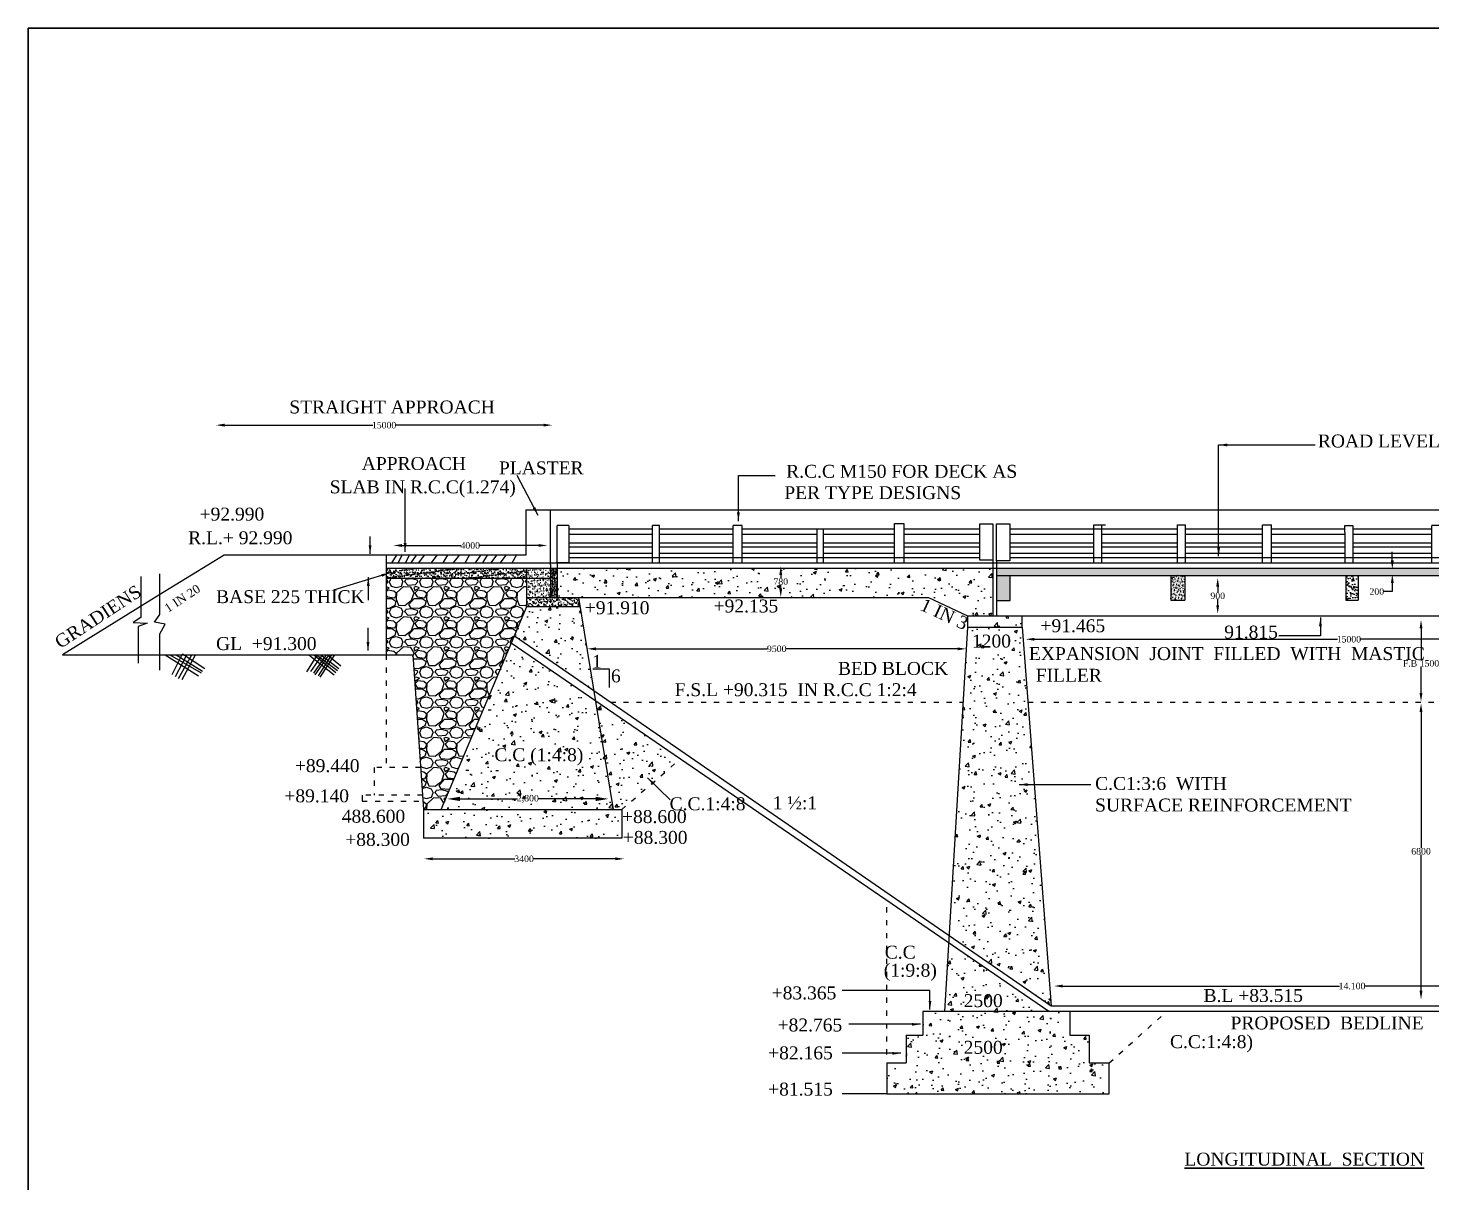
# Model space of a CAD drawing. Header units: millimetres. Extents: x 560 to 86912, y 2765 to 59761.
# Drawn here: x 560 to 33144, y 32950 to 59761 of the extents above; entities that cross this region are included whole.
import ezdxf

# ---------------------------------------------------------------- set-up
doc = ezdxf.new("R2010")
doc.units = ezdxf.units.MM
doc.header["$MEASUREMENT"] = 0
doc.header["$PDMODE"] = 66
doc.header["$PDSIZE"] = 170
doc.linetypes.add('ACAD_ISO03W100', pattern=[30, 12, -18])
for name, color, linetype in [('DIM', 5, 'Continuous'), ('DOT LINE', 3, 'ACAD_ISO03W100'), ('DWG. LINE', 1, 'Continuous'), ('HATCH', 2, 'Continuous'), ('TEXT', 7, 'Continuous')]:
    doc.layers.add(name, color=color, linetype=linetype)
doc.layers.add('TITLE', color=7, linetype='Continuous', lineweight=30)
doc.styles.get("Standard").update_dxf_attribs({"font": 'TIMES.TTF', "height": 150})
doc.dimstyles.get("Standard").update_dxf_attribs({"dimtxt": 150, "dimasz": 200, "dimexe": 0.18, "dimexo": 0.0625, "dimgap": 0.09, "dimtad": 0, "dimtih": 1, "dimtoh": 1, "dimdec": 1, "dimzin": 0, "dimdsep": 46, "dimtxsty": 'Standard', "dimcen": 0.09, "dimse1": 1, "dimse2": 1, "dimclrd": 5, "dimclre": 5, "dimclrt": 4, "dimadec": 0, "dimazin": 0, "dimtfac": 1, "dimtdec": 1, "dimtofl": 0, "dimtmove": 0, "dimatfit": 3, "dimfxl": 1, "dimtolj": 1, "dimtzin": 0, "dimarcsym": 0})
pattern_1 = [(50, (0, 0), (717.26, -62.752), [75, -825]), (355, (0, 0), (-138.751, 752.192), [60, -660]), (100.4514, (59.8, -5.2), (578.509, 689.4395), [63.74, -701.142]), (46.1842, (0, 200), (1067.241, -165.519), [112.5, -1237.5]), (96.6356, (88.9, 186.2), (934.663, 974.118), [95.61, -1051.713]), (351.1842, (0, 200), (934.662, 974.119), [90, -990]), (21, (100, 150), (596.907, -402.619), [75, -825]), (326, (100, 150), (243.315, 725.15), [60, -660]), (71.4514, (149.74, 116.45), (840.223, 322.5305), [63.74, -701.142]), (37.5, (0, 0), (12.1599, 332.8939), [0, -652, 0, -670, 0, -662.5]), (7.5, (0, 0), (263.0695, 394.4117), [0, -382, 0, -637, 0, -252.5]), (327.5, (-223, 0), (533.8224, -22.5549), [0, -250, 0, -780, 0, -1035]), (317.5, (-323, 0), (583.186, 100.105), [0, -325, 0, -518, 0, -735])]
pattern_2 = [(50, (0, 0), (71.72602, -6.275213), [7.5, -82.5]), (355, (0, 0), (-13.87513, 75.21921), [6, -66]), (100.4514, (5.98, -0.52), (57.85094, 68.94395), [6.37402, -70.11421]), (46.1842, (0, 20), (106.7241, -16.5519), [11.25, -123.75]), (96.6356, (8.89, 18.62), (93.46627, 97.41179), [9.56103, -105.1713]), (351.1842, (0, 20), (93.4662, 97.41186), [9, -99]), (21, (10, 15), (59.690705, -40.26189), [7.5, -82.5]), (326, (10, 15), (24.33153, 72.515), [6, -66]), (71.4514, (14.974, 11.645), (84.02226, 32.25305), [6.37402, -70.11421]), (37.5, (0, 0), (1.215986, 33.289385), [0, -65.2, 0, -67, 0, -66.25]), (7.5, (0, 0), (26.306954, 39.441171), [0, -38.2, 0, -63.7, 0, -25.25]), (327.5, (-22.3, 0), (53.382244, -2.255487), [0, -25, 0, -78, 0, -103.5]), (317.5, (-32.3, 0), (58.318617, 10.0105), [0, -32.5, 0, -51.8, 0, -73.5])]

# ---------------------------------------------------------------- blocks, each defined once
blk = doc.blocks.new('*D2')
at = {"layer": 'Defpoints', "color": 0}
for p in [(10286, 41813), (14034, 41865), (14034, 41813)]:
    blk.add_point(p, dxfattribs=at)
at = {"layer": 'DIM', "color": 5, "lineweight": -2}
for p, q in [((10586, 41865), (11917, 41865)), ((13734, 41865), (12403, 41865))]:
    blk.add_line(p, q, dxfattribs=at)
at = {"layer": 'DIM', "color": 5}
for points in [[(10586, 41915), (10586, 41815), (10286, 41865)], [(13734, 41915), (13734, 41815), (14034, 41865)]]:
    blk.add_solid(points, dxfattribs=at)
at = {"layer": 'DIM', "color": 4, "insert": (12160, 41865), "char_height": 150, "attachment_point": 5}
blk.add_mtext('\\A1;2,800', dxfattribs=at)
blk = doc.blocks.new('*D3')
at = {"layer": 'Defpoints', "color": 0}
for p in [(9752, 40505), (14391, 40505), (14391, 40474)]:
    blk.add_point(p, dxfattribs=at)
at = {"layer": 'DIM', "color": 5, "lineweight": -2}
for p, q in [((9952, 40474), (11859, 40474)), ((14191, 40474), (12285, 40474))]:
    blk.add_line(p, q, dxfattribs=at)
at = {"layer": 'DIM', "color": 5}
for points in [[(9952, 40508), (9952, 40441), (9752, 40474)], [(14191, 40508), (14191, 40441), (14391, 40474)]]:
    blk.add_solid(points, dxfattribs=at)
at = {"layer": 'DIM', "color": 4, "insert": (12072, 40474), "char_height": 150, "attachment_point": 5}
blk.add_mtext('\\A1;3400', dxfattribs=at)
blk = doc.blocks.new('*D4')
at = {"layer": 'Defpoints', "color": 0}
for p in [(9039, 47884), (12608, 47884), (12608, 47749)]:
    blk.add_point(p, dxfattribs=at)
at = {"layer": 'DIM', "color": 5, "lineweight": -2}
for p, q in [((9239, 47749), (10608, 47749)), ((12408, 47749), (11039, 47749))]:
    blk.add_line(p, q, dxfattribs=at)
at = {"layer": 'DIM', "color": 5}
for points in [[(9239, 47782), (9239, 47715), (9039, 47749)], [(12408, 47782), (12408, 47715), (12608, 47749)]]:
    blk.add_solid(points, dxfattribs=at)
at = {"layer": 'DIM', "color": 4, "insert": (10823, 47749), "char_height": 150, "attachment_point": 5}
blk.add_mtext('\\A1;4000', dxfattribs=at)
blk = doc.blocks.new('*D5')
at = {"layer": 'Defpoints', "color": 0}
for p in [(12725, 50542), (4921, 50421), (12725, 50421)]:
    blk.add_point(p, dxfattribs=at)
at = {"layer": 'DIM', "color": 5, "lineweight": -2}
for p, q in [((5121, 50542), (8563, 50542)), ((12525, 50542), (9083, 50542))]:
    blk.add_line(p, q, dxfattribs=at)
at = {"layer": 'DIM', "color": 5}
for points in [[(5121, 50576), (5121, 50509), (4921, 50542)], [(12525, 50576), (12525, 50509), (12725, 50542)]]:
    blk.add_solid(points, dxfattribs=at)
at = {"layer": 'DIM', "color": 4, "insert": (8823, 50542), "char_height": 150, "attachment_point": 5}
blk.add_mtext('\\A1;15000', dxfattribs=at)
blk = doc.blocks.new('*D6')
at = {"layer": 'Defpoints', "color": 0}
for p in [(23716, 45706), (38716, 45706), (38716, 45571)]:
    blk.add_point(p, dxfattribs=at)
at = {"layer": 'DIM', "color": 5, "lineweight": -2}
for p, q in [((23916, 45571), (30956, 45571)), ((38516, 45571), (31476, 45571))]:
    blk.add_line(p, q, dxfattribs=at)
at = {"layer": 'DIM', "color": 5}
for points in [[(23916, 45605), (23916, 45538), (23716, 45571)], [(38516, 45605), (38516, 45538), (38716, 45571)]]:
    blk.add_solid(points, dxfattribs=at)
at = {"layer": 'DIM', "color": 4, "insert": (31216, 45571), "char_height": 150, "attachment_point": 5}
blk.add_mtext('\\A1;15000', dxfattribs=at)
blk = doc.blocks.new('*D7')
at = {"layer": 'Defpoints', "color": 0}
for p in [(18034, 47267), (18030, 46552), (18034, 46552)]:
    blk.add_point(p, dxfattribs=at)
at = {"layer": 'DIM', "color": 5, "lineweight": -2}
for p, q in [((18030, 47067), (18030, 46986)), ((18030, 46752), (18030, 46833))]:
    blk.add_line(p, q, dxfattribs=at)
at = {"layer": 'DIM', "color": 5}
for points in [[(17996, 47067), (18063, 47067), (18030, 47267)], [(17996, 46752), (18063, 46752), (18030, 46552)]]:
    blk.add_solid(points, dxfattribs=at)
at = {"layer": 'DIM', "color": 4, "insert": (18030, 46909), "char_height": 150, "attachment_point": 5}
blk.add_mtext('\\A1;780', dxfattribs=at)
blk = doc.blocks.new('*D8')
at = {"layer": 'Defpoints', "color": 0}
for p in [(24372, 37615), (38207, 37615), (38207, 37520)]:
    blk.add_point(p, dxfattribs=at)
at = {"layer": 'DIM', "color": 5, "lineweight": -2}
for p, q in [((24572, 37520), (31002, 37520)), ((38007, 37520), (31577, 37520))]:
    blk.add_line(p, q, dxfattribs=at)
at = {"layer": 'DIM', "color": 5}
for points in [[(24572, 37553), (24572, 37487), (24372, 37520)], [(38007, 37553), (38007, 37487), (38207, 37520)]]:
    blk.add_solid(points, dxfattribs=at)
at = {"layer": 'DIM', "color": 4, "insert": (31289, 37520), "char_height": 150, "attachment_point": 5}
blk.add_mtext('\\A1;14.100', dxfattribs=at)
blk = doc.blocks.new('*D9')
at = {"layer": 'Defpoints', "color": 0}
for p in [(32891, 44083), (32924, 44083), (32924, 37211)]:
    blk.add_point(p, dxfattribs=at)
at = {"layer": 'DIM', "color": 5, "lineweight": -2}
for p, q in [((32891, 43883), (32891, 40723)), ((32891, 37411), (32891, 40571))]:
    blk.add_line(p, q, dxfattribs=at)
at = {"layer": 'DIM', "color": 5}
for points in [[(32857, 43883), (32924, 43883), (32891, 44083)], [(32857, 37411), (32924, 37411), (32891, 37211)]]:
    blk.add_solid(points, dxfattribs=at)
at = {"layer": 'DIM', "color": 4, "insert": (32891, 40647), "char_height": 150, "attachment_point": 5}
blk.add_mtext('\\A1;6800', dxfattribs=at)
blk = doc.blocks.new('*D10')
at = {"layer": 'Defpoints', "color": 0}
for p in [(28112, 46996), (28172, 46996), (28112, 46161)]:
    blk.add_point(p, dxfattribs=at)
at = {"layer": 'DIM', "color": 5, "lineweight": -2}
for p, q in [((28172, 46796), (28172, 46655)), ((28172, 46361), (28172, 46502))]:
    blk.add_line(p, q, dxfattribs=at)
at = {"layer": 'DIM', "color": 5}
for points in [[(28138, 46796), (28205, 46796), (28172, 46996)], [(28138, 46361), (28205, 46361), (28172, 46161)]]:
    blk.add_solid(points, dxfattribs=at)
at = {"layer": 'DIM', "color": 4, "insert": (28172, 46579), "char_height": 150, "attachment_point": 5}
blk.add_mtext('\\A1;900', dxfattribs=at)
blk = doc.blocks.new('*D11')
at = {"layer": 'Defpoints', "color": 0}
for p in [(31897, 47202), (31897, 47078), (32224, 47078)]:
    blk.add_point(p, dxfattribs=at)
at = {"layer": 'DIM', "color": 5, "lineweight": -2}
for p, q in [((32224, 47402), (32224, 47602)), ((32224, 46678), (32024, 46678)), ((32224, 46878), (32224, 46678))]:
    blk.add_line(p, q, dxfattribs=at)
at = {"layer": 'DIM', "color": 5}
for points in [[(32191, 47402), (32258, 47402), (32224, 47202)], [(32191, 46878), (32258, 46878), (32224, 47078)]]:
    blk.add_solid(points, dxfattribs=at)
at = {"layer": 'DIM', "color": 4, "insert": (31864, 46678), "char_height": 150, "attachment_point": 5}
blk.add_mtext('\\A1;200', dxfattribs=at)
blk = doc.blocks.new('*D55')
at = {"layer": 'Defpoints', "color": 0}
for p in [(22333, 45349), (13539, 45243), (22333, 45243)]:
    blk.add_point(p, dxfattribs=at)
at = {"layer": 'DIM', "color": 5, "lineweight": -2}
for p, q in [((13739, 45349), (17723, 45349)), ((22133, 45349), (18149, 45349))]:
    blk.add_line(p, q, dxfattribs=at)
at = {"layer": 'DIM', "color": 5}
for points in [[(13739, 45382), (13739, 45315), (13539, 45349)], [(22133, 45382), (22133, 45315), (22333, 45349)]]:
    blk.add_solid(points, dxfattribs=at)
at = {"layer": 'DIM', "color": 4, "insert": (17936, 45349), "char_height": 150, "attachment_point": 5}
blk.add_mtext('\\A1;9500', dxfattribs=at)

msp = doc.modelspace()

# ---------------------------------------------------------------- hatches: boundary and pattern name
at = {"layer": 'HATCH'}
h = msp.add_hatch(dxfattribs=at)
h.set_pattern_fill('AR-SAND', color=256, scale=100, style=0)
h.paths.add_polyline_path([(12133.44, 47218.07), (8870.13, 47218.07), (8870.13, 46991.7), (12133.44, 46991.7)])
h = msp.add_hatch(dxfattribs=at)
h.set_pattern_fill('AR-SAND', color=256, scale=50, style=0)
h.paths.add_polyline_path([(12133.44, 47218.07), (8870.13, 47218.07), (8870.13, 46991.7), (12133.44, 46991.7)])
h = msp.add_hatch(dxfattribs=at)
h.set_pattern_fill('GRAVEL', color=256, scale=700, style=0)
h.set_pattern_definition([(228.0128, (504, 700), (-5599.99876, -6300.00094), [94.175, -9323.362]), (184.9697, (441, 630), (8400.000736, 699.993915), [161.6076, -15999.1475]), (132.5104, (280, 616), (6999.993503, -7700.00607), [113.952, -11281.222]), (267.2737, (7, 441), (699.997212, 14000.000206), [147.1666, -14569.4906]), (292.8337, (0, 294), (-3500.006934, 8399.997488), [144.3085, -14286.561]), (357.2737, (56, 161), (-14000.000206, 699.997212), [147.1666, -14569.4906]), (37.6942, (203, 154), (-9100.005142, -6999.993284), [194.62, -19267.394]), (72.2553, (357, 273), (4900.007534, 15399.997362), [183.7416, -18190.425]), (121.4296, (413, 448), (-5600.005764, 9099.996526), [147.665, -14618.851]), (175.2364, (336, 574), (7700.00066, -699.99407), [168.582, -8260.534]), (222.3974, (168, 588), (-8400.005146, -7699.994457), [218.0136, -21583.3625]), (138.8141, (700, 434), (-4900.00206, 4199.99812), [74.411, -7366.691]), (171.4692, (644, 483), (9099.9988, -1400.005537), [141.566, -14015.058]), (225, (504, 504), (-8e-14, -700), [98.995, -890.954]), (203.1986, (455, 588), (3499.99981, 1400.00093), [53.311, -5277.7305]), (291.8014, (406, 567), (-699.99994, 2100.0002), [75.392, -3694.223]), (30.9638, (434, 497), (2099.99862, 1400.00174), [122.45, -3959.216]), (161.5651, (539, 560), (1400.0003, -699.9989), [88.544, -2125.051]), (16.3895, (0, 567), (7000.00154, 2099.994897), [124.04, -12279.9915]), (70.3462, (119, 602), (-2799.996673, -7700.001495), [104.063, -10302.186]), (293.1986, (539, 700), (-1400.00093, 3499.99981), [106.6205, -5224.421]), (343.6105, (581, 602), (-7000.00154, 2099.994897), [124.04, -12279.9915]), (339.444, (0, 133), (-3500.00129, 1399.9972), [119.616, -5861.187]), (294.7751, (112, 91), (-3499.994532, 7700.002395), [100.225, -9922.25]), (66.8014, (546, 0), (1400.00093, 3499.99981), [106.6205, -5224.421]), (17.354, (588, 98), (-9100.001413, -2799.99615), [117.342, -11616.797]), (69.444, (203, 0), (-1399.9972, -3500.00129), [59.808, -5920.995]), (101.3099, (504, 0), (-699.99834, 2800.00053), [35.693, -3533.62]), (165.9638, (497, 35), (2100.0004, -699.99864), [144.3085, -2741.865]), (186.009, (357, 70), (6999.999826, 699.999522), [133.735, -13239.746]), (303.6901, (434, 434), (-700.0009, 1399.9997), [100.955, -2422.93]), (353.1572, (490, 350), (11899.999556, -1400.005599), [176.256, -17449.294]), (60.9454, (665, 329), (-2800.00002, -4900.00027), [72.069, -7134.872]), (90, (700, 392), (-700, 700), [42, -658]), (120.2564, (343, 91), (2799.99642, -4900.00172), [97.247, -9627.464]), (48.0128, (294, 175), (5599.99876, 6300.00094), [188.35, -9229.186]), (0, (420, 315), (700, 700), [182, -518]), (325.3048, (602, 315), (-6999.99598, 4900.006027), [110.68, -10957.292]), (254.0546, (693, 252), (-699.99992, -2800.00009), [101.921, -4994.156]), (207.646, (665, 154), (-13299.997065, -7000.0054), [165.9455, -16428.632]), (175.4261, (518, 77), (-9100.000391, 699.996361), [175.559, -17380.352])])
h.paths.add_polyline_path([(12133.44, 46332.06), (12133.44, 46991.7), (8870.13, 46991.7), (8870.13, 45212.07), (8936.49, 45212.07), (9486.51, 45212.07), (9741.64, 41619.63), (10150.8, 41619.63)])
h = msp.add_hatch(dxfattribs=at)
h.set_pattern_fill('AR-SAND', color=256, scale=50, style=0)
h.paths.add_polyline_path([(12686.06, 47218.07), (12133.44, 47218.07), (12133.44, 46991.7), (12686.06, 46991.7)])
h.paths.add_polyline_path([(12686.06, 46991.7), (12133.44, 46991.7), (12133.44, 46538.34), (12686.06, 46538.34)])
h = msp.add_hatch(dxfattribs=at)
h.set_pattern_fill('AR-CONC', color=256, scale=100, style=0)
h.paths.add_polyline_path([(12838.02, 47219.58), (12686.06, 47219.58), (12686.06, 46538.34), (12838.02, 46538.34)])
h = msp.add_hatch(dxfattribs=at)
h.set_pattern_fill('AR-CONC', color=256, scale=10, style=0)
h.set_pattern_definition(pattern_2)
h.paths.add_polyline_path([(12838.02, 47219.58), (12686.06, 47219.58), (12686.06, 46538.34), (12838.02, 46538.34)])
h = msp.add_hatch(dxfattribs=at)
h.set_pattern_fill('AR-CONC', color=256, scale=100, style=0)
h.set_pattern_definition(pattern_1)
h.paths.add_polyline_path([(22951.64, 47219.58), (12838.02, 47219.58), (12838.02, 46538.34), (21462.93, 46538.34), (22365.74, 46113.48), (22951.64, 46113.48)])
h = msp.add_hatch(dxfattribs=at)
h.set_pattern_fill('AR-SAND', color=256, scale=50, style=0)
h.paths.add_polyline_path([(39308.99, 47219.58), (23037.82, 47219.58), (23037.82, 47054.05), (38982.59, 47054.05), (38982.59, 46478.07), (39308.99, 46478.07)])
h.paths.add_polyline_path([(23358.14, 47054.05), (23037.82, 47054.05), (23037.82, 46469.52), (23358.14, 46469.52)])
h = msp.add_hatch(dxfattribs=at)
h.set_pattern_fill('AR-CONC', color=256, scale=10, style=0)
h.set_pattern_definition(pattern_2)
h.paths.add_polyline_path([(27406.43, 47054.05), (27086.44, 47054.05), (27086.44, 46478.07), (27406.43, 46478.07)])
h = msp.add_hatch(dxfattribs=at)
h.set_pattern_fill('AR-SAND', color=256, scale=100, style=0)
h.paths.add_polyline_path([(31428.76, 47054.05), (31146.64, 47054.05), (31146.64, 46478.07), (31428.76, 46478.07)])
h = msp.add_hatch(dxfattribs=at)
h.set_pattern_fill('AR-SAND', color=256, scale=90, style=0)
h.paths.add_polyline_path([(31428.76, 47054.05), (31146.64, 47054.05), (31146.64, 46478.07), (31428.76, 46478.07)])
h = msp.add_hatch(dxfattribs=at)
h.set_pattern_fill('AR-CONC', color=256, scale=100, style=0)
h.paths.add_polyline_path([(13366.79, 46332.06), (12838.02, 46332.06), (12133.44, 46332.06), (11846.85, 45650.87), (13687.57, 44382.22)])
h = msp.add_hatch(dxfattribs=at)
h.set_pattern_fill('AR-SAND', color=256, scale=50, style=0)
h.paths.add_polyline_path([(13332.85, 46538.34), (12133.44, 46538.34), (12133.44, 46332.06), (12838.02, 46332.06), (13366.79, 46332.06)])
h = msp.add_hatch(dxfattribs=at)
h.set_pattern_fill('AR-CONC', color=256, scale=100, style=0)
h.set_pattern_definition(pattern_1)
h.paths.add_polyline_path([(23631.98, 46113.48), (22365.74, 46113.48), (22365.74, 45855.94), (23631.98, 45855.94)])
h.paths.add_polyline_path([(23631.98, 45855.94), (22365.74, 45855.94), (21938.38, 38695.66), (24308.42, 37062.2)])
h = msp.add_hatch(dxfattribs=at)
h.set_pattern_fill('AR-CONC', color=256, scale=100, style=0)
h.paths.add_polyline_path([(13727.52, 44139.36), (11774.02, 45477.77), (10150.8, 41619.63), (14142.05, 41619.63)])
h.paths.add_polyline_path([(14338.53, 41619.63), (10150.8, 41619.63), (9741.64, 41619.63), (9741.64, 40950.29), (14338.53, 40950.29)])
h = msp.add_hatch(dxfattribs=at)
h.set_pattern_fill('AR-CONC', color=256, scale=100, style=0)
h.paths.add_polyline_path([(15697.74, 42789.49), (13727.52, 44139.36), (14142.05, 41619.63), (14338.53, 41619.63)])
h = msp.add_hatch(dxfattribs=at)
h.set_pattern_fill('AR-CONC', color=256, scale=100, style=0)
h.paths.add_polyline_path([(21927.95, 38520.96), (21832.97, 36929.65), (24250.56, 36929.65)])
h.paths.add_polyline_path([(25190.06, 36382), (24739.31, 36382), (24739.31, 36929.65), (21329.37, 36929.65), (21329.37, 36382), (20939.57, 36382), (20939.57, 35737.31), (20491.82, 35737.31), (20491.82, 35019.13), (25653.56, 35019.13), (25653.56, 35737.31), (25190.06, 35737.31)])
at = {"layer": 'TEXT'}
h = msp.add_hatch(dxfattribs=at)
h.set_pattern_fill('AR-CONC', color=256, scale=100, style=0)
h.set_pattern_definition(pattern_1)
h.paths.add_polyline_path([(27406.43, 47054.05), (27086.44, 47054.05), (27086.44, 46478.07), (27406.43, 46478.07)])

# ---------------------------------------------------------------- linework, layer by layer
at = {"layer": 'DIM', "color": 5}
for p, q in [((32890.64, 45823.57), (32890.64, 45087.53)), ((32890.64, 44198.29), (32890.64, 44934.32))]:
    msp.add_line(p, q, dxfattribs=at)
for points in [[(32857.3, 45823.57), (32923.97, 45823.57), (32890.64, 46023.57)], [(32857.3, 44323.03), (32923.97, 44323.03), (32890.64, 44123.03)]]:
    msp.add_solid(points, dxfattribs=at)
at = {"layer": 'DOT LINE', "ltscale": 10}
for p, q in [((8870.13, 45212.07), (8870.13, 42591.59)), ((14079.38, 44112.18), (22261.66, 44112.18)), ((23766.11, 44112.18), (38714.66, 44112.18)), ((14338.53, 41619.63), (15697.74, 42789.49)), ((9672.61, 42591.59), (8595.84, 42591.59)), ((8595.84, 42591.59), (8595.84, 41949.45)), ((9718.21, 41949.45), (8312.58, 41949.45)), ((8312.58, 41808.81), (9728.2, 41808.81)), ((20490.83, 35931.25), (20490.83, 39505.58)), ((25653.56, 35737.31), (26987.7, 36929.65))]:
    msp.add_line(p, q, dxfattribs=at)
at = {"layer": 'DWG. LINE'}
for p, q in [((12113.33, 48576.14), (50283.34, 48576.14)), ((12113.33, 48576.14), (12113.33, 47527.32)), ((12686.06, 47303.34), (12686.06, 48576.14)), ((25299.68, 48137.92), (25299.68, 48224.42)), ((25299.68, 48224.42), (25567.63, 48224.42)), ((25482.42, 48137.92), (25482.42, 48224.42)), ((27238.27, 47347.32), (27238.27, 48224.42)), ((27238.27, 48224.42), (27427.43, 48224.42)), ((27427.43, 47347.32), (27427.43, 48224.42)), ((29208.75, 47347.32), (29208.75, 48224.42)), ((29208.75, 48224.42), (29417.14, 48224.42)), ((29417.14, 47347.32), (29417.14, 48224.42)), ((13112.42, 48213.94), (12838.02, 48213.94)), ((13112.42, 48137.92), (15056.03, 48137.92)), ((15056.03, 48004.07), (13112.42, 48004.07)), ((15056.03, 47347.32), (15056.03, 48213.94)), ((15216.91, 48213.94), (15056.03, 48213.94)), ((15216.91, 47347.32), (15216.91, 48213.94)), ((15216.91, 48137.92), (16929.09, 48137.92)), ((16929.09, 48004.07), (15216.91, 48004.07)), ((16929.09, 47347.32), (16929.09, 48213.94)), ((17135.93, 48213.94), (16929.09, 48213.94)), ((17135.93, 47347.32), (17135.93, 48213.94)), ((17135.93, 48137.92), (20670.64, 48137.92)), ((18875.54, 48004.07), (17135.93, 48004.07)), ((18875.54, 47347.32), (18875.54, 48137.92)), ((19024.92, 47347.32), (19024.92, 48137.92)), ((20670.64, 48004.07), (19024.92, 48004.07)), ((20883.23, 48137.92), (22652.87, 48137.92)), ((22652.87, 48004.07), (20883.23, 48004.07)), ((23037.82, 48004.07), (23032.58, 48004.07)), ((23348.08, 48137.92), (27238.27, 48137.92)), ((25299.68, 48004.07), (23348.08, 48004.07)), ((25299.68, 47347.32), (25299.68, 48137.92)), ((25482.42, 47347.32), (25482.42, 48137.92)), ((27238.27, 48004.07), (25482.42, 48004.07)), ((27427.43, 48137.92), (29208.75, 48137.92)), ((29208.75, 48004.07), (27427.43, 48004.07)), ((29417.14, 48137.92), (31122.86, 48137.92)), ((31122.86, 48004.07), (29417.14, 48004.07)), ((31122.86, 48050.86), (31122.86, 48213.94)), ((31122.86, 48213.94), (31308.46, 48213.94)), ((31122.86, 48050.86), (31122.86, 47347.32)), ((31308.46, 48213.94), (31308.46, 48032.56)), ((31308.46, 48137.92), (33143.28, 48137.92)), ((31308.46, 48032.56), (31308.46, 47347.32)), ((33143.28, 48004.07), (31308.46, 48004.07)), ((33143.28, 47347.32), (33143.28, 48213.94)), ((33332.71, 48213.94), (33143.28, 48213.94)), ((13112.42, 47811.36), (15056.03, 47811.36)), ((15056.03, 47707.33), (13112.42, 47707.33)), ((15216.91, 47811.36), (16929.09, 47811.36)), ((16929.09, 47707.33), (15216.91, 47707.33)), ((17135.93, 47811.36), (18875.54, 47811.36)), ((18875.54, 47707.33), (17135.93, 47707.33)), ((19024.92, 47811.36), (20670.64, 47811.36)), ((20670.64, 47707.33), (19024.92, 47707.33)), ((20883.23, 47811.36), (22652.87, 47811.36)), ((22652.87, 47707.33), (20883.23, 47707.33)), ((23348.08, 47811.36), (25299.68, 47811.36)), ((25299.68, 47707.33), (23348.08, 47707.33)), ((25482.42, 47811.36), (27238.27, 47811.36)), ((27238.27, 47707.33), (25482.42, 47707.33)), ((27427.43, 47811.36), (29208.75, 47811.36)), ((29208.75, 47707.33), (27427.43, 47707.33)), ((29417.14, 47811.36), (31122.86, 47811.36)), ((31122.86, 47707.33), (29417.14, 47707.33)), ((31308.46, 47811.36), (33143.28, 47811.36)), ((33143.28, 47707.33), (31308.46, 47707.33)), ((5111.7, 47527.32), (3596.82, 46597.87)), ((11924.8, 47527.32), (5111.7, 47527.32)), ((8870.13, 47527.32), (8870.13, 46991.7)), ((8870.13, 47347.32), (50283.34, 47347.32)), ((9001.86, 47347.32), (9121.97, 47527.32)), ((9153.44, 47347.32), (9239.92, 47527.32)), ((9322.5, 47347.32), (9416.38, 47527.32)), ((9453.52, 47347.32), (9578.43, 47527.32)), ((9630.64, 47347.32), (9760.13, 47527.32)), ((9926.71, 47347.32), (10055.4, 47527.32)), ((10196.63, 47347.32), (10303.65, 47527.32)), ((10434.87, 47347.32), (10572.22, 47527.32)), ((10708.13, 47347.32), (10806.57, 47527.32)), ((10945.75, 47347.32), (11065.28, 47527.32)), ((11117.75, 47347.32), (11224.3, 47527.32)), ((11310.3, 47347.32), (11438.75, 47527.32)), ((11522.84, 47347.32), (11653.5, 47527.32)), ((11794.5, 47347.32), (11899.17, 47527.32)), ((12113.33, 47527.32), (11924.8, 47527.32)), ((12686.06, 47303.34), (12686.06, 46538.34)), ((12838.02, 47347.78), (12838.02, 46538.34)), ((13112.42, 47567.28), (15056.03, 47567.28)), ((20883.23, 47463.25), (13112.42, 47463.25)), ((15216.91, 47567.28), (16929.09, 47567.28)), ((17135.93, 47567.28), (18875.54, 47567.28)), ((19024.92, 47567.28), (20670.64, 47567.28)), ((20883.23, 47567.28), (22652.87, 47567.28)), ((22652.87, 47463.25), (20883.23, 47463.25)), ((22951.64, 47410.05), (22951.64, 46113.48)), ((23037.82, 47392.83), (23037.82, 46113.48)), ((23348.08, 47567.28), (25299.68, 47567.28)), ((27238.27, 47463.25), (23348.08, 47463.25)), ((27427.43, 47463.25), (25299.68, 47463.25)), ((25482.42, 47567.28), (27238.27, 47567.28)), ((27427.43, 47567.28), (29208.75, 47567.28)), ((29417.14, 47463.25), (27427.43, 47463.25)), ((29417.14, 47567.28), (31122.86, 47567.28)), ((31308.46, 47463.25), (29417.14, 47463.25)), ((31308.46, 47567.28), (33143.28, 47567.28)), ((33332.71, 47463.25), (31308.46, 47463.25)), ((3174.35, 47031.13), (3174.35, 46077.81)), ((3618.52, 46143.55), (3618.52, 47092.76)), ((8870.13, 47219.58), (50283.34, 47219.58)), ((8870.13, 47218.07), (12686.06, 47218.07)), ((8870.13, 46991.7), (12686.06, 46991.7)), ((8870.13, 46991.7), (8870.13, 45212.07)), ((12133.44, 46332.06), (12133.44, 47218.07)), ((23037.82, 47054.05), (38982.59, 47054.05)), ((23358.14, 46469.52), (23358.14, 47054.05)), ((27086.44, 47054.05), (27086.44, 46478.07)), ((27406.43, 47054.05), (27406.43, 46478.07)), ((31146.64, 47054.05), (31146.64, 46478.07)), ((31428.76, 47054.05), (31428.76, 46478.07)), ((3596.82, 46597.87), (1362.87, 45212.07)), ((10150.8, 41619.63), (12133.44, 46332.06)), ((12133.44, 46538.34), (21462.93, 46538.34)), ((12133.44, 46332.06), (12838.02, 46332.06)), ((12838.02, 46332.06), (13366.79, 46332.06)), ((13332.85, 46538.34), (14142.05, 41619.63)), ((21462.93, 46538.34), (22365.74, 46113.48)), ((23037.82, 46469.52), (23358.14, 46469.52)), ((27086.44, 46478.07), (27406.43, 46478.07)), ((31146.64, 46478.07), (31428.76, 46478.07)), ((3174.35, 46077.81), (2997.5, 45962.75)), ((2997.5, 45962.75), (3326.52, 45942.2)), ((3491.03, 45966.86), (3618.52, 46143.55)), ((3741.91, 45921.66), (3491.03, 45966.86)), ((22365.74, 46113.48), (39439.64, 46113.48)), ((22365.74, 46113.48), (22365.74, 45855.94)), ((23631.98, 45855.94), (23631.98, 46113.48)), ((3326.52, 45942.2), (3112.66, 45864.13)), ((3112.66, 45864.13), (3112.66, 45019.9)), ((3616.2, 45699.76), (3741.91, 45921.66)), ((3616.2, 44856.77), (3616.2, 45699.76)), ((11846.85, 45650.87), (24308.42, 37062.2)), ((22365.74, 45855.94), (21832.97, 36929.65)), ((22365.74, 45855.94), (23631.98, 45855.94)), ((23631.98, 45855.94), (24308.42, 37062.2)), ((24250.56, 36929.65), (11774.02, 45477.77)), ((1362.87, 45212.07), (8936.49, 45212.07)), ((8936.49, 45212.07), (9486.51, 45212.07)), ((9486.51, 45212.07), (9741.64, 41619.63)), ((13668.47, 44886.36), (14049.7, 44886.36)), ((14049.7, 44886.36), (14049.7, 44450.84)), ((8312.58, 41949.45), (8312.58, 41808.81)), ((9741.64, 41619.63), (10150.8, 41619.63)), ((9741.64, 41619.63), (9741.64, 40950.29)), ((10150.8, 41619.63), (14338.53, 41619.63)), ((14338.53, 41619.63), (14338.53, 40950.29)), ((14338.53, 40950.29), (9741.64, 40950.29)), ((37849.69, 36929.65), (21329.37, 36929.65)), ((21329.37, 36929.65), (21329.37, 36382)), ((24308.42, 37062.2), (38332.76, 37062.2)), ((24739.31, 36929.65), (24739.31, 36382)), ((20939.57, 36382), (21329.37, 36382)), ((20939.57, 36382), (20939.57, 35737.31)), ((24739.31, 36382), (25190.06, 36382)), ((25190.06, 36382), (25190.06, 35737.31)), ((20491.82, 35737.31), (20939.57, 35737.31)), ((20491.82, 35737.31), (20491.82, 35019.13)), ((25190.06, 35737.31), (25653.56, 35737.31)), ((25653.56, 35019.13), (25653.56, 35737.31)), ((20491.82, 35019.13), (19452.85, 35019.13)), ((20491.82, 35019.13), (25653.56, 35019.13))]:
    msp.add_line(p, q, dxfattribs=at)
for points in [[(20670.64, 47347.32), (20670.64, 48259.64), (20883.23, 48259.64), (20883.23, 47347.32)], [(13112.42, 48213.94), (13112.42, 47347.78), (12838.02, 47347.78), (12838.02, 48213.94)]]:
    msp.add_lwpolyline(points, dxfattribs=at)
for points in [[(22652.87, 48253.9), (22951.64, 48253.9), (22951.64, 47410.05), (22652.87, 47410.05)], [(23037.82, 48248.16), (23348.08, 48248.16), (23348.08, 47392.83), (23037.82, 47392.83)]]:
    msp.add_lwpolyline(points, close=True, dxfattribs=at)
at = {"layer": 'HATCH'}
for p, q in [((3739.63, 45212.07), (4516.32, 44722.29)), ((3849.47, 45212.07), (4575.67, 44790.7)), ((3902.01, 44757.08), (4141.24, 45229.55)), ((3981.76, 44708.39), (4247.68, 45212.07)), ((3994.42, 45212.07), (4611.99, 44832.58)), ((4052.65, 44659.7), (4364.6, 45212.07)), ((4136.83, 44637.57), (4444.27, 45212.07)), ((4141.24, 45229.55), (4661.92, 44890.14)), ((7027.29, 44814.55), (7280.69, 45212.07)), ((7075.92, 45212.07), (7666.62, 44746.02)), ((7120.34, 44823.41), (7391.17, 45212.07)), ((7188.84, 45212.07), (7703.63, 44796.38)), ((7191.22, 44787.99), (7489.63, 45212.07)), ((7227.11, 44748.64), (7548.84, 45212.07)), ((7250.96, 45212.07), (7739.14, 44844.69)), ((7297.56, 44726.02), (7612.34, 45212.07)), ((7338.05, 44689.4), (7680.1, 45212.07)), ((7354.29, 45212.07), (7775.78, 44894.55)), ((7511.45, 45212.07), (7817.84, 44951.78))]:
    msp.add_line(p, q, dxfattribs=at)
at = {"layer": 'TITLE'}
for p, q in [((560.05, 59760.79), (86862.12, 59760.79)), ((560.05, 2764.56), (560.05, 59760.79))]:
    msp.add_line(p, q, dxfattribs=at)

# ---------------------------------------------------------------- texts
at = {"layer": 'DIM', "color": 4, "insert": (32890.64, 45010.93), "char_height": 150, "attachment_point": 5}
msp.add_mtext('\\A1;F.B 1500', dxfattribs=at)
at = {"layer": 'TEXT'}
for s, p in [('STRAIGHT APPROACH', (6623.11, 50814.12)), (' ROAD LEVEL +92.990', (30383.3, 50024.55)), (' APPROACH', (8191.97, 49501.59)), (' PLASTER', (11376.31, 49400.05)), (' R.C.C M150 FOR DECK AS', (18042.2, 49320.42)), (' SLAB IN R.C.C(1.274)', (7447.93, 48959.33)), (' PER TYPE DESIGNS', (17999.05, 48824.66)), (' +92.990', (4427.34, 48327.06)), (' R.L.+ 92.990', (4161.89, 47777.61)), (' BASE 225 THICK', (4810.18, 46410.19)), (' +91.910', (13368.12, 46153.07)), (' +92.135', (16357.36, 46193.16)), ('+91.465', (24058.06, 45735.37)), (' GL  +91.300', (4810.18, 45320.37)), ('1200', (22467.53, 45379.12)), ('91.815', (28322.82, 45588.65)), ('EXPANSION  JOINT  FILLED  WITH  MASTIC', (23790.89, 45088.82)), ('1', (13651.29, 44908.76)), ('BED BLOCK', (19358.11, 44744.61)), ('6', (14089.35, 44570.99)), ('FILLER', (23948.3, 44584.85)), ('F.S.L +90.315  IN R.C.C 1:2:4', (15567.05, 44250.53)), ('C.C (1:4:8)', (11383.44, 42739.86)), (' +89.440', (6639.46, 42486.44)), ('C.C1:3:6  WITH', (25326.07, 42073.55)), (' +89.140', (6394.22, 41786.03)), (' C.C.1:4:8', (15337.25, 41602.29)), ('1 ½:1', (17842.58, 41624.68)), ('SURFACE REINFORCEMENT', (25326.07, 41572.84)), (' 488.600', (7727.64, 41312.76)), (' +88.600', (14231.44, 41304.49)), (' +88.300', (7807.36, 40774.43)), (' +88.300', (14250.85, 40821.25)), ('C.C', (20444.04, 38156.34)), ('(1:9:8)', (20420.07, 37737.16)), ('+83.365', (17818.87, 37210.93)), ('2500', (22275.86, 37030.54)), ('B.L +83.515', (27843.2, 37150.86)), ('+82.765', (17955.89, 36466.34)), ('PROPOSED  BEDLINE', (28468.75, 36513.1)), ('2500', (22275.86, 35947.99)), ('C.C:1:4:8)', (27064.45, 36079.43)), ('+82.165', (17736.96, 35818.55)), ('+81.515', (17736.96, 34977.76))]:
    msp.add_text(s, height=300, dxfattribs=at).set_placement(p)
for s, height, rotation, p in [('GRADIENS', 300, 33.299336, (1306.92, 45342.21)), ('1 IN 20', 200, 33.299336, (3808.66, 46184.74)), ('1 IN 3', 300, 335.233589, (21236.8, 46263.7))]:
    msp.add_text(s, height=height, rotation=rotation, dxfattribs=at).set_placement(p)
at = {"layer": 'TITLE'}
msp.add_text('%%ULONGITUDINAL  SECTION', height=300, dxfattribs=at).set_placement((27398.32, 33351.66))

# ---------------------------------------------------------------- dimensions: what is measured, and where the dimension line sits
at = {"layer": 'DIM'}
for p1, p2, distance, text, picture, middle in [((4920.64, 50421.39), (12725.24, 50421.39), 121, '15000', '*D5', (8822.94, 50542.39)), ((9038.87, 47883.93), (12608.01, 47883.93), -135.42, '4000', '*D4', (10823.44, 47748.51)), ((31896.59, 47201.55), (31896.59, 47078.06), 327.68, '200', '*D11', (31864.39, 46678.06)), ((18033.76, 47266.92), (18033.76, 46552.04), -4.11, '780', '*D7', (18029.65, 46909.48)), ((28112.49, 46161.49), (28112.49, 46995.68), -59.17, '900', '*D10', (28171.66, 46578.58)), ((23716.02, 45705.58), (38716.02, 45705.58), -134.19, '15000', '*D6', (31216.02, 45571.39)), ((32924.3, 37211.18), (32924.3, 44083.03), 33.66, '6800', '*D9', (32890.64, 40647.11)), ((9752.16, 40504.96), (14391.22, 40504.96), -30.49, '3400', '*D3', (12071.69, 40474.47)), ((24371.58, 37614.56), (38206.86, 37614.56), -94.55, '14.100', '*D8', (31289.22, 37520))]:
    dim = msp.add_aligned_dim(p1=p1, p2=p2, distance=distance, text=text, dimstyle='Standard', dxfattribs=at)
    dim.commit()
    dim.dimension.update_dxf_attribs({"geometry": picture, "text_midpoint": middle})
dim = msp.add_linear_dim(base=(22332.95, 45348.62), p1=(13539.41, 45243.19), p2=(22332.95, 45243.19), text='9500', dimstyle='Standard', dxfattribs=at)
dim.commit()
dim.dimension.update_dxf_attribs({"geometry": '*D55', "text_midpoint": (17936.18, 45348.62)})
dim = msp.add_aligned_dim(p1=(10286.47, 41813.37), p2=(14033.98, 41813.37), distance=51.93, text='2,800', dimstyle='Standard', override={"dimasz": 300}, dxfattribs=at)
dim.commit()
dim.dimension.update_dxf_attribs({"geometry": '*D2', "text_midpoint": (12160.22, 41865.31)})

# ---------------------------------------------------------------- leaders
for points in [[(28192.5, 47499.61), (28192.5, 49852.45), (28192.5, 50082.78)], [(28192.5, 50082.78), (28472.93, 50082.78), (30430.2, 50082.78)], [(12396.7, 48448.03), (11912.03, 49375.7)], [(17046.96, 48314.98), (17046.96, 49373.75), (17901.08, 49373.75)], [(9311.32, 47604.94), (9311.32, 49075.23)], [(8498.26, 47553.93), (8498.26, 47956.63)], [(8960.45, 47111.42), (7651.03, 46709.37)], [(8456.45, 47010.71), (8456.45, 46475.21)], [(30555.92, 46074.91), (30555.92, 45654.65), (29591.36, 45654.65)], [(8450.01, 45306.63), (8450.01, 45836.72)], [(14934.96, 42355.17), (15463.4, 41845.71)], [(23560.45, 42197.87), (25229.97, 42197.87)], [(21493.54, 36976.85), (21493.54, 37417.65), (19453.7, 37417.65)], [(21273.62, 36631.69), (19612.04, 36631.69)], [(20818.52, 35959.24), (19454.43, 35959.24)]]:
    msp.add_leader(points, dimstyle='Standard', override={"dimgap": 0.09, "dimtad": 0}, dxfattribs=at)

doc.saveas('drawing.dxf')
